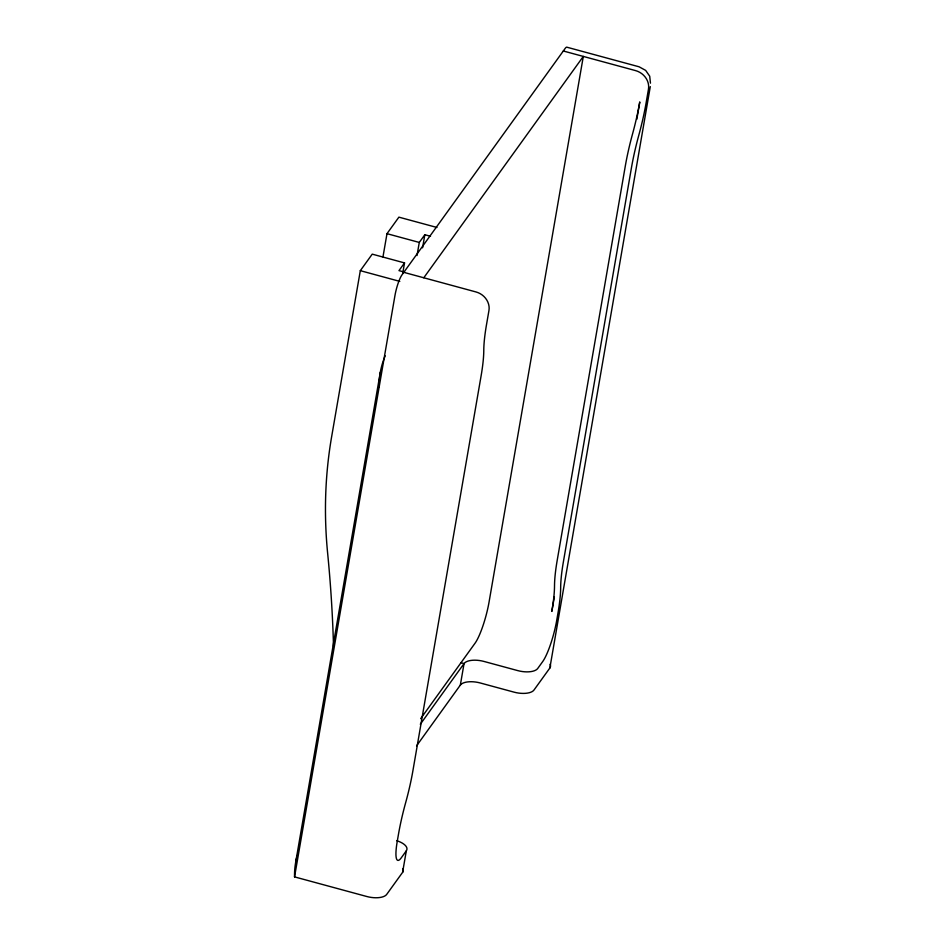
<?xml version="1.0" encoding="UTF-8"?>
<svg xmlns="http://www.w3.org/2000/svg" width="945" height="945" viewBox="0 0 945 945"><rect width="100%" height="100%" fill="white"/><g stroke="black" fill="none" stroke-linecap="round" stroke-linejoin="round"><path stroke-width="1.42" d="M402.771 273.093L404.531 262.911L372.236 254.146L360.317 270.672L331.624 436.803A503.366 442 35.8 0 0 327.632 553.144A1486.686 1305.423 35.8 0 1 333.514 646.392M382.973 256.898L386.989 233.675L398.896 217.149L436.956 227.473M295.655 862.372L380.339 372.153M396.77 840.719A16.219 7.135 9.8 0 1 406.326 850.807L402.605 872.341L386.718 894.383A16.219 7.135 9.8 0 1 366.802 896.51L294.545 876.889L394.963 295.513A16.219 3.059 -74.8 0 1 401.979 274.865L565.134 48.478A16.219 3.059 -74.8 0 1 567.071 47.25L639.068 66.788L645.659 70.391L649.723 76.226L650.455 83.172M417.017 255.528L419.285 242.44L424.837 234.726L430.495 236.262M422.58 247.814L424.837 234.726M416.591 745.806L460.333 685.101L464.054 663.567A16.219 7.135 9.8 0 1 483.97 661.441L517.789 670.619A16.219 7.135 9.8 0 0 537.705 668.505L542.702 661.571A32.449 6.107 -74.8 0 0 556.735 620.274L557.975 613.092A68.938 12.982 -74.8 0 0 560.668 587.53A68.938 12.982 -74.8 0 1 563.362 561.968L631.425 167.915A72.139 13.584 -74.8 0 1 638.773 135.348A72.186 13.584 -74.8 0 0 646.002 103.489L648.483 89.137A16.219 14.246 35.8 0 0 635.583 70.615L563.314 50.995M554.337 596.909L551.821 611.427A68.938 12.982 -74.8 0 0 554.514 585.865A68.938 12.982 -74.8 0 1 557.207 560.302L625.271 166.237A72.139 13.584 -74.8 0 1 632.618 133.682A72.186 13.584 -74.8 0 0 639.777 101.93L636.835 119.247M460.333 685.101A16.219 7.135 9.8 0 1 480.249 682.975L514.08 692.153A16.219 7.135 9.8 0 0 533.984 690.039L549.872 667.997L650.29 86.621M404.531 262.911L398.967 270.624L404.625 272.16M423.785 277.771L583.313 56.416L489.085 601.906A32.449 6.107 -74.8 0 1 475.051 643.214L420.667 718.672M420.312 724.272L464.054 663.567L460.983 662.728M406.326 850.807L401.33 857.741A32.449 6.107 -74.8 0 1 397.207 841.617L398.447 834.447A68.938 12.982 -74.8 0 1 405.677 802.588A68.938 12.982 -74.8 0 0 412.906 770.73L481.088 375.968A68.938 12.982 -74.8 0 0 483.781 350.406A68.938 12.982 -74.8 0 1 486.474 324.844L488.955 310.492A16.219 14.246 35.8 0 0 476.056 291.97L403.798 272.349M386.989 233.675L419.285 242.44M360.317 270.672L399.794 281.386M550.084 664.288A16.219 7.135 9.8 0 1 549.872 667.997M379.217 386.67A376.748 165.741 9.8 0 1 385.229 355.852M294.545 876.889A376.748 165.741 9.8 0 1 297.285 855.296M402.806 868.632A16.219 7.135 9.8 0 1 402.605 872.341"/></g></svg>
